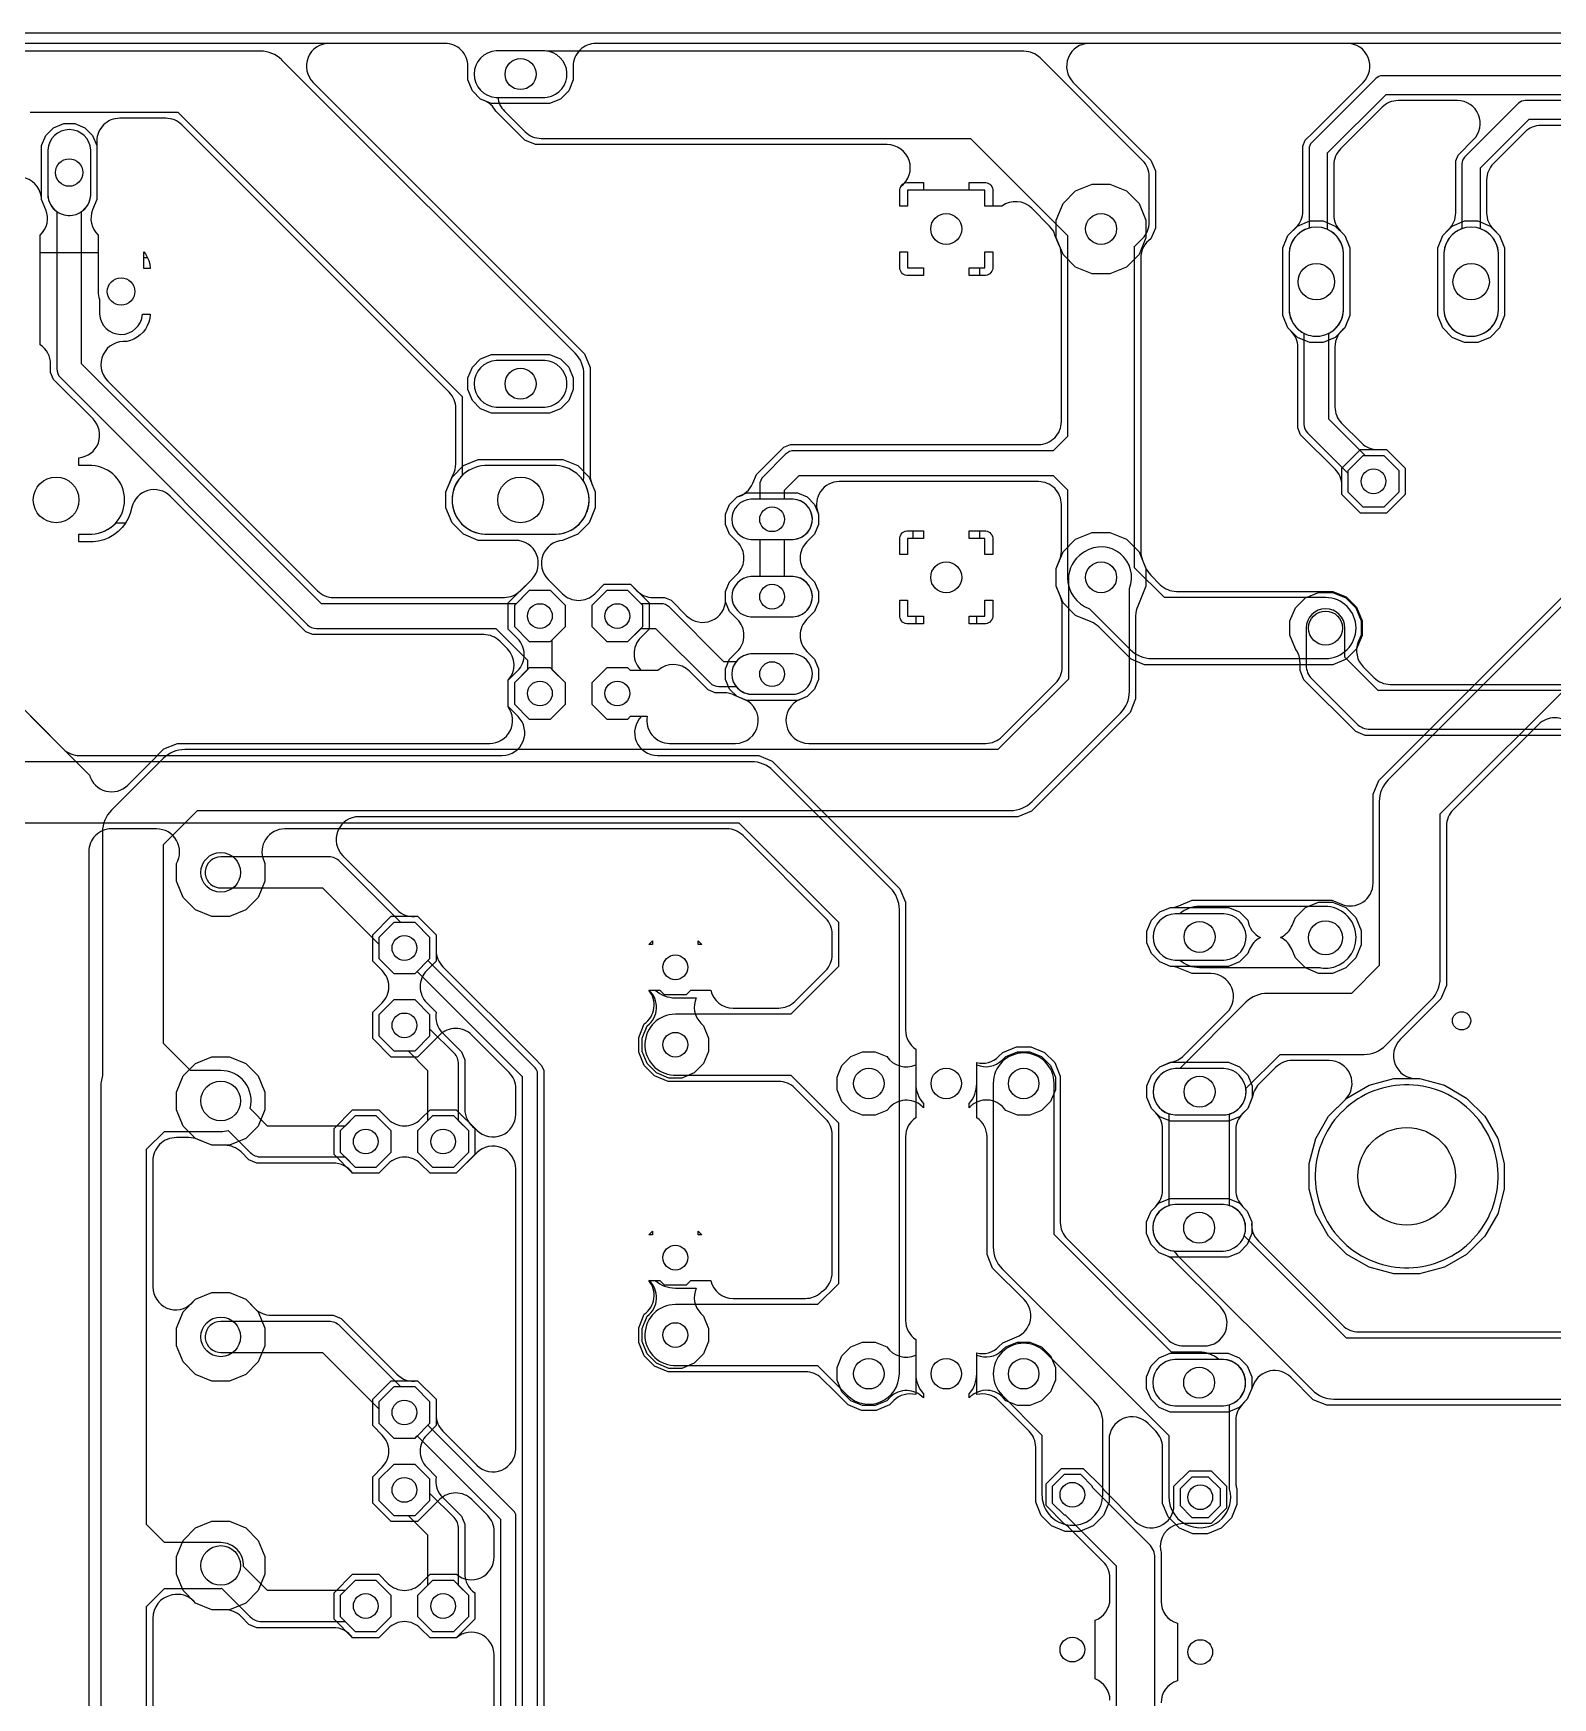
# Model space of a CAD drawing. Header units: millimetres. Extents: x -12 to 258, y 0 to 147.
# Drawn here: x 37.4 to 87.3, y 92.4 to 147 of the extents above; entities that cross this region are included whole.
import ezdxf

# ---------------------------------------------------------------- set-up
doc = ezdxf.new("R2010")
doc.units = ezdxf.units.MM

msp = doc.modelspace()

# ---------------------------------------------------------------- linework, layer by layer
at = {"layer": '16_copper'}
for points in [[(180.923, 146.67), (55.897, 146.67, 0.414214), (55.147, 145.92), (55.147, 145.468), (55, 145.113), (54.729, 144.842), (54.374, 144.695), (52.466, 144.695), (52.111, 144.842), (51.84, 145.113), (51.693, 145.468), (51.693, 145.92, 0.414214), (50.943, 146.67), (25.748, 146.67, 0.534511)], [(34.122, 127.818), (39.277, 122.662, 0.574515), (40.53, 122.332), (41.274, 123.076), (41.274, 123.076), (41.718, 123.52), (42.161, 123.703), (52.408, 123.703, 0.613799), (53.014, 124.896), (53.014, 125.771), (53.322, 126.08, 0.414214), (53.322, 127.14), (53.014, 127.449), (53.014, 128.311), (53.785, 129.083, 0.66818), (53.254, 130.363), (52.032, 130.363), (51.544, 130.565), (51.171, 130.938), (50.969, 131.426), (50.969, 131.954), (51.171, 132.442), (51.544, 132.815), (52.032, 133.017), (54.808, 133.017), (55.296, 132.815), (55.669, 132.442), (55.871, 131.954), (55.871, 131.426), (55.669, 130.938), (55.296, 130.565), (54.802, 130.36, 0.642632), (54.325, 129.083), (54.795, 128.613, 0.414214), (55.855, 128.613), (56.164, 128.921), (57.026, 128.921), (57.636, 128.311), (57.636, 127.449), (57.364, 127.176, 0.4284), (57.39, 126.09), (57.03, 126.09), (56.942, 126.178), (56.248, 126.178), (55.757, 125.687), (55.757, 124.993), (56.248, 124.502), (56.942, 124.502), (57.03, 124.59), (57.577, 124.59, 0.469048), (58.313, 123.703), (60.472, 123.703, 0.82068), (60.759, 125.146), (60.525, 125.243), (60.282, 125.486), (60.151, 125.803), (60.151, 126.147), (60.282, 126.464), (60.533, 126.715, 0.414214), (60.533, 127.775), (60.282, 128.026), (60.151, 128.343), (60.151, 128.687), (60.282, 129.004), (60.533, 129.255, 0.414214), (60.533, 130.315), (60.282, 130.566), (60.151, 130.883), (60.151, 131.227), (60.282, 131.544), (60.525, 131.787), (60.843, 131.919), (62.507, 131.919), (62.825, 131.787), (63.068, 131.544), (63.199, 131.227), (63.199, 130.883), (63.068, 130.566), (62.817, 130.315, 0.414214), (62.817, 129.255), (63.068, 129.004), (63.199, 128.687), (63.199, 128.343), (63.068, 128.026), (62.817, 127.775, 0.414214), (62.817, 126.715), (63.068, 126.464), (63.199, 126.147), (63.199, 125.803), (63.068, 125.486), (62.825, 125.243), (62.591, 125.146, 0.82068), (62.878, 123.703), (68.691, 123.703, 0.198912), (69.221, 123.923), (70.977, 125.679, 0.198912), (71.197, 126.209), (71.197, 128.225, 0.098491), (71.14, 128.512), (70.997, 128.857), (70.997, 129.443), (71.221, 129.984), (71.636, 130.399), (72.177, 130.623), (72.763, 130.623), (73.304, 130.399), (73.719, 129.984), (73.943, 129.443), (73.943, 128.857), (73.672, 128.202, 0.107968), (73.603, 127.889), (73.603, 125.161), (73.42, 124.718), (70.182, 121.48), (69.739, 121.297), (48.12, 121.297, 0.668179), (47.589, 120.016), (49.355, 118.251, 0.252913), (50.041, 118.031), (50.651, 117.421), (50.651, 116.559), (50.343, 116.25, 0.414214), (50.343, 115.19), (50.651, 114.881, 0.252913), (50.871, 114.195), (51.483, 113.583), (51.591, 113.321), (51.591, 111.712, 0.252913), (51.921, 111.071), (51.921, 110.209), (51.311, 109.599), (50.449, 109.599), (50.14, 109.907, 0.414214), (49.08, 109.907), (48.771, 109.599), (47.909, 109.599, 0.252914), (47.268, 109.929), (44.769, 109.929), (44.507, 110.037), (44.247, 110.297, 0.198912), (43.717, 110.517), (43.291, 110.517), (42.825, 110.71, 0.098491), (42.538, 110.767), (42.125, 110.767, 0.42269), (41.353, 109.995), (41.353, 105.869, 0.668182), (42.634, 105.339), (42.757, 105.462), (43.291, 105.683), (43.869, 105.683), (44.403, 105.462), (44.704, 105.161, 0.198912), (45.235, 104.941), (47.271, 104.941), (47.533, 104.833), (49.355, 103.011, 0.252914), (50.041, 102.791), (50.651, 102.181), (50.651, 101.319), (50.343, 101.01, 0.414214), (50.343, 99.95), (50.651, 99.641, 0.252913), (50.871, 98.955), (51.483, 98.343), (51.591, 98.081), (51.591, 96.472, 0.252913), (51.921, 95.831), (51.921, 94.969), (51.311, 94.359), (50.449, 94.359), (50.14, 94.667, 0.414214), (49.08, 94.667), (48.771, 94.359), (47.909, 94.359, 0.252913), (47.268, 94.689), (44.769, 94.689), (44.507, 94.797), (44.247, 95.057, 0.198912), (43.717, 95.277), (43.291, 95.277), (42.757, 95.498), (42.698, 95.557, 0.259255), (41.986, 95.762), (41.96, 95.755, 0.360562), (41.353, 94.995), (41.353, 90.629, 0.668182)], [(41.15, 82.701), (41.15, 95.389), (41.741, 95.98), (43.58, 95.98), (43.61, 95.981), (44.551, 95.041, 0.198912), (44.91, 94.892), (47.663, 94.892), (47.993, 94.562), (48.687, 94.562), (49.178, 95.053), (49.178, 95.747), (48.687, 96.238), (47.993, 96.238), (47.663, 95.908), (45.12, 95.908), (44.329, 96.7, 0.426147), (43.58, 97.48), (41.741, 97.48), (41.15, 98.071), (41.15, 110.389), (41.731, 110.97), (43.58, 110.97, 0.063147), (43.829, 111.002), (44.551, 110.281, 0.198912), (44.91, 110.132), (47.663, 110.132), (47.993, 109.802), (48.687, 109.802), (49.178, 110.293), (49.178, 110.987), (48.687, 111.478), (47.993, 111.478), (47.663, 111.148), (45.12, 111.148), (44.548, 111.721, 0.490146), (43.58, 112.97), (42.591, 112.97), (41.7, 113.861), (41.7, 120.386), (42.814, 121.5), (69.5, 121.5, 0.198912), (70.207, 121.793), (73.107, 124.693, 0.198912), (73.4, 125.4), (73.4, 128.784, 0.727227), (71.931, 129.992), (71.866, 129.947, 0.260431), (71.4, 129.08), (71.4, 125.814), (69.086, 123.5), (42.4, 123.5, 0.198912), (41.693, 123.207), (39.993, 121.507, 0.198912), (39.7, 120.8), (39.7, 112.8, 0.017276), (39.686, 112.73), (39.679, 112.703, 0.068763), (39.65, 112.5), (39.65, 7.3, 0.198912)], [(88.767, 123.962), (81.133, 123.962), (80.825, 124.089), (79.125, 125.789), (78.998, 126.098), (78.998, 126.361, 0.07298), (78.966, 126.576), (78.957, 126.602, 0.072567), (78.855, 126.8), (78.667, 127.253), (78.667, 127.718), (78.845, 128.147), (79.174, 128.476), (79.603, 128.654), (80.068, 128.654), (80.498, 128.476), (80.826, 128.147), (81.004, 127.718), (81.004, 127.253), (80.911, 127.029, 0.30335), (81.074, 126.212), (81.428, 125.858, 0.198912), (81.958, 125.638), (88.767, 125.638)], [(72.762, 92.306, 0.311114), (72.279, 93.006), (72.279, 93.97, 0.000022), (72.279, 93.97), (72.279, 94.934, 0.311182), (72.762, 95.635), (72.762, 96.321, 0.198912), (72.542, 96.852), (71.427, 97.967, 0.00437), (71.417, 97.976), (71.397, 97.995, 0.049689), (71.273, 98.085), (70.665, 98.693), (70.665, 99.408), (71.171, 99.914), (71.887, 99.914), (72.495, 99.306, 0.064651), (72.612, 99.152), (73.581, 98.183, 0.668179), (74.862, 98.713), (74.862, 99.327), (75.368, 99.833), (76.083, 99.833), (76.589, 99.327), (76.589, 98.611), (76.083, 98.105), (75.163, 98.105, 0.411283), (74.413, 97.363), (74.414, 97.332, 0.055289), (74.438, 97.164), (74.438, 95.553, 0.332235), (74.975, 94.834), (74.975, 93.889, 0.000022), (74.975, 93.889), (74.975, 92.943, 0.332209), (74.438, 92.225)], [(74.235, 74.163), (74.235, 96.979, 0.198912), (74.049, 97.428), (72.189, 99.288), (72.189, 99.324), (71.802, 99.711), (71.255, 99.711), (70.868, 99.324), (70.868, 98.777), (71.255, 98.39), (71.291, 98.39), (72.965, 96.716), (72.965, 72.95)]]:
    msp.add_lwpolyline(points, format="xyb", dxfattribs=at)
for points in [[(54.294, 144.905, 0.906347), (54.219, 146.422), (52.621, 146.422, 0.95208), (52.621, 144.898), (54.219, 144.898)], [(37.66, 140.378, 0.312449), (37.841, 141.212), (37.703, 141.546), (37.703, 143.314), (37.841, 143.648), (38.096, 143.903), (38.43, 144.041), (38.79, 144.041), (39.124, 143.903), (39.379, 143.648), (39.517, 143.314), (39.517, 141.546), (39.379, 141.212, 0.312372), (39.56, 140.378), (39.56, 139.8), (37.66, 139.8)], [(38.713, 141.029, 0.357806), (39.314, 141.691), (39.314, 143.169, 0.95208), (37.906, 143.169), (37.906, 141.691), (37.913, 141.623), (37.926, 141.555), (37.946, 141.489), (37.973, 141.425), (38.005, 141.364), (38.044, 141.306), (38.088, 141.253), (38.137, 141.204), (38.19, 141.16), (38.248, 141.121), (38.309, 141.089), (38.373, 141.062), (38.439, 141.042), (38.507, 141.029), (38.575, 141.022), (38.645, 141.022)], [(79.652, 137.066, 0.363971), (80.43, 137.916), (80.43, 139.784, 0.957293), (78.64, 139.784), (78.64, 137.916), (78.646, 137.838), (78.66, 137.761), (78.68, 137.685), (78.707, 137.612), (78.74, 137.541), (78.779, 137.473), (78.824, 137.409), (78.874, 137.349), (78.93, 137.294), (78.989, 137.244), (79.053, 137.199), (79.121, 137.16), (79.192, 137.127), (79.266, 137.1), (79.341, 137.08), (79.418, 137.066), (79.496, 137.059), (79.574, 137.059)], [(84.732, 137.066, 0.363971), (85.51, 137.916), (85.51, 139.784, 0.957293), (83.72, 139.784), (83.72, 137.916), (83.726, 137.838), (83.74, 137.761), (83.76, 137.685), (83.787, 137.612), (83.82, 137.541), (83.859, 137.473), (83.904, 137.409), (83.954, 137.349), (84.01, 137.294), (84.069, 137.244), (84.133, 137.199), (84.201, 137.16), (84.272, 137.127), (84.346, 137.1), (84.421, 137.08), (84.498, 137.066), (84.576, 137.059), (84.654, 137.059)], [(54.294, 134.745, 0.906347), (54.219, 136.262), (52.621, 136.262, 0.95208), (52.621, 134.738), (54.219, 134.738)], [(54.676, 130.573, 0.92439), (54.588, 132.814), (52.252, 132.814, 0.961482), (52.252, 130.566), (54.588, 130.566)], [(62.432, 130.401, 0.906346), (62.368, 131.715), (60.982, 131.715, 0.952079), (60.982, 130.395), (62.368, 130.395)], [(38.93, 130.312), (38.93, 130.566), (39.348, 130.566, 0.203019), (40.141, 130.94), (40.462, 130.94), (40.452, 130.923), (40.342, 130.78), (40.214, 130.652), (40.071, 130.542), (39.915, 130.451), (39.748, 130.382), (39.573, 130.336), (39.394, 130.312)], [(62.432, 127.861, 0.906346), (62.368, 129.175), (60.982, 129.175, 0.952079), (60.982, 127.855), (62.368, 127.855)], [(88.663, 124.168, 0.951582), (88.6, 125.435), (81.563, 125.435), (80.471, 126.527), (80.471, 127.486, 1), (79.201, 127.486), (79.201, 126.264, 0.198912), (79.387, 125.815), (80.851, 124.351, 0.198912), (81.3, 124.165), (88.6, 124.165)], [(62.432, 125.321, 0.906346), (62.368, 126.635), (60.982, 126.635, 0.952079), (60.982, 125.315), (62.368, 125.315)], [(50.448, 116.643), (50.448, 117.337), (49.957, 117.828), (49.49, 117.828), (47.489, 119.829, 0.198912), (47.13, 119.978), (43.58, 119.978, 0.929363), (43.506, 118.967), (43.58, 118.962), (46.92, 118.962), (48.772, 117.11), (48.772, 116.643), (49.263, 116.152), (49.957, 116.152)], [(74.749, 116.387), (74.394, 116.534), (74.122, 116.806), (73.975, 117.16), (73.975, 117.544), (74.122, 117.899), (74.394, 118.171), (74.749, 118.318), (76.657, 118.318), (77.011, 118.171), (77.283, 117.899, 0.241641), (77.698, 117.331), (77.686, 117.324, 0.17546), (77.342, 116.948), (77.283, 116.806), (77.011, 116.534), (76.657, 116.387)], [(76.576, 116.598, 0.906347), (76.502, 118.114), (74.903, 118.114, 0.95208), (74.903, 116.59), (76.502, 116.59)], [(79.603, 116.157), (79.174, 116.335), (78.845, 116.664), (78.728, 116.948, 0.170456), (78.396, 117.318), (78.377, 117.327, -0.002637), (78.363, 117.338), (78.382, 117.347, 0.180135), (78.739, 117.73), (78.845, 117.987), (79.174, 118.316), (79.603, 118.494), (80.068, 118.494), (80.498, 118.316), (80.826, 117.987), (81.004, 117.558), (81.004, 117.093), (80.826, 116.664), (80.498, 116.335), (80.068, 116.157)], [(51.718, 110.293), (51.718, 110.987), (51.388, 111.317), (51.388, 113.18, 0.198912), (51.239, 113.539), (50.448, 114.33), (50.448, 114.797), (49.957, 115.288), (49.263, 115.288), (48.772, 114.797), (48.772, 114.103), (49.263, 113.612), (49.73, 113.612), (50.372, 112.97), (50.372, 111.317), (50.042, 110.987), (50.042, 110.293), (50.533, 109.802), (51.227, 109.802)], [(58.717, 112.723), (58.283, 112.723), (57.881, 112.889), (57.574, 113.196), (57.408, 113.598), (57.408, 114.032), (57.574, 114.434, 0.476301), (57.634, 115.605), (57.84, 115.605, 0.18245), (58.5, 115.355), (59.186, 115.355, 0.310855), (59.341, 114.519), (59.426, 114.434), (59.592, 114.032), (59.592, 113.598), (59.426, 113.196), (59.119, 112.889)], [(64.643, 111.504), (64.26, 111.662), (63.967, 111.955), (63.809, 112.338), (63.809, 112.752), (63.967, 113.135), (64.26, 113.428), (64.643, 113.586), (65.057, 113.586), (65.44, 113.428, 0.369943), (66.39, 113.16), (66.39, 112.545, 0.182561), (66.64, 111.884), (66.64, 111.75, 0.428401), (65.554, 111.776), (65.44, 111.662), (65.057, 111.504)], [(69.723, 111.504), (69.34, 111.662, 0.438628), (68.238, 111.84), (68.234, 111.836, 0.041099), (68.14, 111.75), (68.14, 111.885, 0.182452), (68.39, 112.545), (68.39, 113.16, 0.310856), (69.226, 113.314), (69.34, 113.428), (69.723, 113.586), (70.137, 113.586), (70.52, 113.428), (70.813, 113.135), (70.971, 112.752), (70.971, 112.338), (70.813, 111.955), (70.52, 111.662), (70.137, 111.504)], [(76.576, 111.518, 0.906347), (76.502, 113.034), (74.903, 113.034, 0.95208), (74.903, 111.51), (76.502, 111.51)], [(76.563, 107.055, 0.906347), (76.489, 108.571), (74.89, 108.571, 0.95208), (74.89, 107.047), (76.489, 107.047)], [(58.717, 103.198), (58.283, 103.198), (57.881, 103.364), (57.574, 103.671), (57.408, 104.073), (57.408, 104.507), (57.574, 104.909, 0.476301), (57.634, 106.08), (57.84, 106.08, 0.18245), (58.5, 105.83), (59.186, 105.83, 0.310855), (59.341, 104.994), (59.426, 104.909), (59.592, 104.507), (59.592, 104.073), (59.426, 103.671), (59.119, 103.364)], [(50.448, 101.403), (50.448, 102.097), (49.957, 102.588), (49.49, 102.588), (47.489, 104.589, 0.198912), (47.13, 104.738), (43.58, 104.738, 0.929363), (43.506, 103.727), (43.58, 103.722), (46.92, 103.722), (48.772, 101.87), (48.772, 101.403), (49.263, 100.912), (49.957, 100.912)], [(64.643, 101.979), (64.26, 102.137), (63.967, 102.43), (63.809, 102.813), (63.809, 103.227), (63.967, 103.61), (64.26, 103.903), (64.643, 104.061), (65.057, 104.061), (65.44, 103.903, 0.369943), (66.39, 103.635), (66.39, 103.02, 0.182561), (66.64, 102.359), (66.64, 102.225, 0.428401), (65.554, 102.251), (65.44, 102.137), (65.057, 101.979)], [(69.723, 101.979), (69.34, 102.137, 0.438619), (68.238, 102.315), (68.234, 102.311, 0.041102), (68.14, 102.225), (68.14, 102.36, 0.182452), (68.39, 103.02), (68.39, 103.635, 0.310856), (69.226, 103.789), (69.34, 103.903), (69.723, 104.061), (70.137, 104.061), (70.52, 103.903), (70.813, 103.61), (70.971, 103.227), (70.971, 102.813), (70.813, 102.43), (70.52, 102.137), (70.137, 101.979)], [(76.563, 101.975, 0.906347), (76.489, 103.491), (74.89, 103.491, 0.95208), (74.89, 101.967), (76.489, 101.967)], [(51.718, 95.053), (51.718, 95.747), (51.388, 96.077), (51.388, 97.94, 0.198912), (51.239, 98.299), (50.448, 99.09), (50.448, 99.557), (49.957, 100.048), (49.263, 100.048), (48.772, 99.557), (48.772, 98.863), (49.263, 98.372), (49.73, 98.372), (50.372, 97.73), (50.372, 96.077), (50.042, 95.747), (50.042, 95.053), (50.533, 94.562), (51.227, 94.562)]]:
    msp.add_lwpolyline(points, format="xyb", close=True, dxfattribs=at)
for points in [[(65.866, 141.33), (65.866, 141.875), (65.876, 141.924), (65.895, 141.97), (65.923, 142.012), (65.958, 142.047), (66, 142.075), (66.046, 142.094), (66.095, 142.104), (66.64, 142.104), (66.64, 141.85), (66.12, 141.85), (66.12, 141.33)], [(68.66, 141.33), (68.66, 141.85), (68.14, 141.85), (68.14, 142.104), (68.685, 142.104), (68.734, 142.094), (68.78, 142.075), (68.822, 142.047), (68.857, 142.012), (68.885, 141.97), (68.904, 141.924), (68.914, 141.875), (68.914, 141.33)], [(72.177, 139.107), (71.636, 139.331), (71.221, 139.746), (70.997, 140.287), (70.997, 140.873), (71.221, 141.414), (71.636, 141.829), (72.177, 142.053), (72.763, 142.053), (73.304, 141.829), (73.719, 141.414), (73.943, 140.873), (73.943, 140.287), (73.719, 139.746), (73.304, 139.331), (72.763, 139.107)], [(79.316, 136.856), (78.913, 137.023), (78.604, 137.332), (78.436, 137.736), (78.436, 139.964), (78.604, 140.368), (78.913, 140.677), (79.316, 140.844), (79.754, 140.844), (80.157, 140.677), (80.466, 140.368), (80.634, 139.964), (80.634, 137.736), (80.466, 137.332), (80.157, 137.023), (79.754, 136.856)], [(84.396, 136.856), (83.993, 137.023), (83.684, 137.332), (83.516, 137.736), (83.516, 139.964), (83.684, 140.368), (83.993, 140.677), (84.396, 140.844), (84.834, 140.844), (85.237, 140.677), (85.546, 140.368), (85.714, 139.964), (85.714, 137.736), (85.546, 137.332), (85.237, 137.023), (84.834, 136.856)], [(41.06, 139.63), (41.06, 139.83), (41.108, 139.767), (41.171, 139.659), (41.183, 139.63)], [(68.49, 139.056), (68.49, 139.31), (68.66, 139.31), (68.66, 139.83), (68.914, 139.83), (68.914, 139.285), (68.904, 139.236), (68.885, 139.19), (68.857, 139.148), (68.822, 139.113), (68.78, 139.085), (68.734, 139.066), (68.685, 139.056)], [(52.466, 134.535), (52.111, 134.682), (51.84, 134.953), (51.693, 135.308), (51.693, 135.692), (51.84, 136.047), (52.111, 136.318), (52.466, 136.465), (54.374, 136.465), (54.729, 136.318), (55, 136.047), (55.147, 135.692), (55.147, 135.308), (55, 134.953), (54.729, 134.682), (54.374, 134.535)], [(80.979, 131.259), (80.369, 131.869), (80.369, 132.731), (80.979, 133.341), (81.841, 133.341), (82.451, 132.731), (82.451, 131.869), (81.841, 131.259)], [(82.248, 131.953), (82.248, 132.647), (81.757, 133.138), (81.063, 133.138), (80.572, 132.647), (80.572, 131.953), (81.063, 131.462), (81.757, 131.462)], [(65.866, 129.9), (65.866, 130.445), (65.876, 130.494), (65.895, 130.54), (65.923, 130.582), (65.958, 130.617), (66, 130.645), (66.046, 130.664), (66.095, 130.674), (66.29, 130.674), (66.29, 130.42), (66.12, 130.42), (66.12, 129.9)], [(68.66, 129.9), (68.66, 130.42), (68.49, 130.42), (68.49, 130.674), (68.685, 130.674), (68.734, 130.664), (68.78, 130.645), (68.822, 130.617), (68.857, 130.582), (68.885, 130.54), (68.904, 130.494), (68.914, 130.445), (68.914, 129.9)], [(54.893, 127.533), (54.893, 128.227), (54.402, 128.718), (53.708, 128.718), (53.217, 128.227), (53.217, 127.533), (53.708, 127.042), (54.402, 127.042)], [(57.433, 127.533), (57.433, 128.227), (56.942, 128.718), (56.248, 128.718), (55.757, 128.227), (55.757, 127.533), (56.248, 127.042), (56.942, 127.042)], [(66.095, 127.626), (66.046, 127.636), (66, 127.655), (65.958, 127.683), (65.923, 127.718), (65.895, 127.76), (65.876, 127.806), (65.866, 127.855), (65.866, 128.4), (66.12, 128.4), (66.12, 127.88), (66.64, 127.88), (66.64, 127.626)], [(68.14, 127.626), (68.14, 127.88), (68.66, 127.88), (68.66, 128.4), (68.914, 128.4), (68.914, 127.855), (68.904, 127.806), (68.885, 127.76), (68.857, 127.718), (68.822, 127.683), (68.78, 127.655), (68.734, 127.636), (68.685, 127.626)], [(54.893, 124.993), (54.893, 125.687), (54.402, 126.178), (53.708, 126.178), (53.217, 125.687), (53.217, 124.993), (53.708, 124.502), (54.402, 124.502)], [(57.634, 117.105), (57.75, 117.221), (57.75, 117.105)], [(74.749, 111.307), (74.394, 111.454), (74.122, 111.726), (73.975, 112.08), (73.975, 112.464), (74.122, 112.819), (74.394, 113.091), (74.749, 113.238), (76.657, 113.238), (77.011, 113.091), (77.283, 112.819), (77.43, 112.464), (77.43, 112.08), (77.283, 111.726), (77.011, 111.454), (76.657, 111.307)], [(82.078, 106.297), (81.264, 106.515), (80.533, 106.937), (79.937, 107.533), (79.515, 108.264), (79.297, 109.078), (79.297, 109.922), (79.515, 110.736), (79.937, 111.467), (80.533, 112.063), (81.264, 112.485), (82.078, 112.703), (82.922, 112.703), (83.736, 112.485), (84.467, 112.063), (85.063, 111.467), (85.485, 110.736), (85.703, 109.922), (85.703, 109.078), (85.485, 108.264), (85.063, 107.533), (84.467, 106.937), (83.736, 106.515), (82.922, 106.297)], [(82.721, 106.507), (82.867, 106.522), (83.013, 106.543), (83.158, 106.572), (83.3, 106.608), (83.441, 106.651), (83.58, 106.7), (83.716, 106.757), (83.849, 106.82), (83.979, 106.889), (84.105, 106.965), (84.228, 107.047), (84.346, 107.134), (84.46, 107.228), (84.569, 107.327), (84.673, 107.431), (84.772, 107.54), (84.866, 107.654), (84.953, 107.772), (85.035, 107.895), (85.111, 108.021), (85.18, 108.151), (85.243, 108.284), (85.3, 108.42), (85.349, 108.559), (85.392, 108.7), (85.428, 108.842), (85.457, 108.987), (85.478, 109.133), (85.493, 109.279), (85.5, 109.426), (85.5, 109.574), (85.493, 109.721), (85.478, 109.867), (85.457, 110.013), (85.428, 110.158), (85.392, 110.3), (85.349, 110.441), (85.3, 110.58), (85.243, 110.716), (85.18, 110.849), (85.111, 110.979), (85.035, 111.105), (84.953, 111.228), (84.866, 111.346), (84.772, 111.46), (84.673, 111.569), (84.569, 111.673), (84.46, 111.772), (84.346, 111.866), (84.228, 111.953), (84.105, 112.035), (83.979, 112.111), (83.849, 112.18), (83.716, 112.243), (83.58, 112.3), (83.441, 112.349), (83.3, 112.392), (83.158, 112.428), (83.013, 112.457), (82.867, 112.478), (82.721, 112.493), (82.574, 112.5), (82.426, 112.5), (82.279, 112.493), (82.133, 112.478), (81.987, 112.457), (81.842, 112.428), (81.7, 112.392), (81.559, 112.349), (81.42, 112.3), (81.284, 112.243), (81.151, 112.18), (81.021, 112.111), (80.895, 112.035), (80.772, 111.953), (80.654, 111.866), (80.54, 111.772), (80.431, 111.673), (80.327, 111.569), (80.228, 111.46), (80.134, 111.346), (80.047, 111.228), (79.965, 111.105), (79.889, 110.979), (79.82, 110.849), (79.757, 110.716), (79.7, 110.58), (79.651, 110.441), (79.608, 110.3), (79.572, 110.158), (79.543, 110.013), (79.522, 109.867), (79.507, 109.721), (79.5, 109.574), (79.5, 109.426), (79.507, 109.279), (79.522, 109.133), (79.543, 108.987), (79.572, 108.842), (79.608, 108.7), (79.651, 108.559), (79.7, 108.42), (79.757, 108.284), (79.82, 108.151), (79.889, 108.021), (79.965, 107.895), (80.047, 107.772), (80.134, 107.654), (80.228, 107.54), (80.327, 107.431), (80.431, 107.327), (80.54, 107.228), (80.654, 107.134), (80.772, 107.047), (80.895, 106.965), (81.021, 106.889), (81.151, 106.82), (81.284, 106.757), (81.42, 106.7), (81.559, 106.651), (81.7, 106.608), (81.842, 106.572), (81.987, 106.543), (82.133, 106.522), (82.279, 106.507), (82.426, 106.5), (82.574, 106.5)], [(74.735, 106.844), (74.38, 106.991), (74.109, 107.263), (73.962, 107.617), (73.962, 108.001), (74.109, 108.356), (74.38, 108.628), (74.735, 108.774), (76.643, 108.774), (76.998, 108.628), (77.269, 108.356), (77.416, 108.001), (77.416, 107.617), (77.269, 107.263), (76.998, 106.991), (76.643, 106.844)], [(57.634, 107.58), (57.75, 107.696), (57.75, 107.58)], [(74.735, 101.764), (74.38, 101.911), (74.109, 102.183), (73.962, 102.537), (73.962, 102.921), (74.109, 103.276), (74.38, 103.548), (74.735, 103.694), (76.643, 103.694), (76.998, 103.548), (77.269, 103.276), (77.416, 102.921), (77.416, 102.537), (77.269, 102.183), (76.998, 101.911), (76.643, 101.764)], [(76.386, 98.696), (76.386, 99.243), (75.999, 99.629), (75.452, 99.629), (75.065, 99.243), (75.065, 98.696), (75.452, 98.309), (75.999, 98.309)]]:
    msp.add_lwpolyline(points, close=True, dxfattribs=at)
at = {"layer": '1_copper'}
for points in [[(37.33, 144.416), (42.17, 144.416), (51.5, 135.086), (51.5, 132.483, 0.653488), (52.252, 130.566), (54.588, 130.566, 0.560027), (55.525, 132.24), (55.481, 132.311, 0.047501), (55.5, 132.5), (55.5, 135.8, 0.198912), (55.207, 136.507), (45.591, 146.123), (45.586, 146.128, 0.196882), (44.884, 146.416), (36.916, 146.416, 0.198912)], [(89.45, 143.979), (86.908, 143.979, 0.198912), (86.378, 143.76), (85.343, 142.724, 0.198912), (85.123, 142.194), (85.123, 141.102, 0.198913), (85.343, 140.571), (85.546, 140.368), (85.714, 139.964), (85.714, 137.736), (85.546, 137.332), (85.237, 137.023), (84.834, 136.856), (84.396, 136.856), (83.993, 137.023), (83.684, 137.332), (83.516, 137.736), (83.516, 139.964), (83.684, 140.368), (83.887, 140.571, 0.198913), (84.107, 141.102), (84.107, 142.816), (84.184, 143.003), (84.693, 143.512, 0.66818), (84.163, 144.792), (82.221, 144.792, 0.198912), (81.691, 144.572), (80.328, 143.209, 0.198912), (80.108, 142.679), (80.108, 141.037, 0.198914), (80.328, 140.506), (80.466, 140.368), (80.634, 139.964), (80.634, 137.736), (80.466, 137.332, 0.248821), (80.145, 136.7), (80.145, 134.738, 0.198912), (80.364, 134.208), (81.011, 133.561, 0.198912), (81.541, 133.341), (81.841, 133.341), (82.451, 132.731), (82.451, 131.869), (81.841, 131.259), (80.979, 131.259), (80.369, 131.869), (80.369, 132.169, 0.198912), (80.149, 132.699), (79.018, 133.83), (78.925, 134.054), (78.925, 136.7, 0.198915), (78.706, 137.23), (78.604, 137.332), (78.436, 137.736), (78.436, 139.964), (78.604, 140.368), (78.872, 140.636, 0.198913), (79.092, 141.167), (79.092, 143.301), (79.169, 143.488), (79.418, 143.736), (79.418, 143.736), (81.071, 145.389, 0.66818), (80.541, 146.67), (72.089, 146.67, 0.668179), (71.559, 145.389), (73.734, 143.214), (73.734, 143.214), (74.108, 142.84), (74.253, 142.49), (74.253, 140.61), (74.108, 140.26, 0.255164), (73.773, 139.615), (73.773, 130.003, 0.09849), (73.83, 129.716), (73.932, 129.47, 0.098494), (74.094, 129.227), (74.413, 128.908, 0.198912), (74.944, 128.689), (80.075, 128.689), (80.517, 128.506), (80.856, 128.167), (81.039, 127.725), (81.039, 127.246), (80.856, 126.804), (80.517, 126.466), (80.075, 126.282), (73.895, 126.282), (73.453, 126.466), (73.009, 126.909), (73.009, 126.91), (72.393, 127.526, 0.098492), (72.15, 127.688), (71.636, 127.901), (71.221, 128.316), (70.997, 128.857), (70.997, 129.443), (71.11, 129.716, 0.098491), (71.167, 130.003), (71.167, 131.54, 0.414214), (70.417, 132.29), (63.881, 132.29, 0.51972), (63.175, 131.286), (63.184, 131.265, 0.013068), (63.199, 131.227), (63.199, 130.883), (63.068, 130.566), (62.817, 130.315, 0.414214), (62.817, 129.255), (63.068, 129.004), (63.199, 128.687), (63.199, 128.343), (63.068, 128.026), (62.817, 127.775, 0.414214), (62.817, 126.715), (63.068, 126.464), (63.199, 126.147), (63.199, 125.803), (63.068, 125.486), (62.825, 125.243), (62.507, 125.111), (60.843, 125.111), (60.452, 125.273, 0.12568), (60.092, 125.365), (59.804, 125.365), (59.58, 125.458), (58.968, 126.07, 0.402976), (57.928, 126.09), (57.03, 126.09), (56.942, 126.178), (56.248, 126.178), (55.757, 125.687), (55.757, 124.993), (56.248, 124.502), (56.942, 124.502), (57.03, 124.59), (57.39, 124.59, 0.672589), (57.913, 123.303), (61.239, 123.303), (61.682, 123.12), (65.87, 118.932), (66.053, 118.489), (66.053, 114.295, 0.251875), (66.39, 113.67), (66.39, 111.42, 0.251826), (66.053, 110.795), (66.053, 104.77, 0.251875), (66.39, 104.145), (66.39, 102.336, 0.265748), (65.672, 102.14), (65.532, 102), (65.089, 101.817), (64.611, 101.817), (64.168, 102), (63.724, 102.444), (63.301, 102.867, 0.198912), (62.771, 103.087), (58.261, 103.087), (57.818, 103.27), (57.48, 103.608), (57.297, 104.051), (57.297, 104.529), (57.48, 104.972, 0.441639), (57.628, 106.08), (57.993, 106.08), (58.132, 105.941), (58.868, 105.941), (59.007, 106.08), (59.662, 106.08, 0.351263), (60.393, 105.493), (62.771, 105.493, 0.184647), (63.271, 105.684), (63.291, 105.704, 0.264892), (63.647, 106.369), (63.647, 110.856, 0.198912), (63.427, 111.386), (62.421, 112.392, 0.198912), (61.891, 112.612), (58.261, 112.612), (57.818, 112.795), (57.48, 113.133), (57.297, 113.576), (57.297, 114.054), (57.48, 114.497, 0.441639), (57.628, 115.605), (57.993, 115.605), (58.132, 115.466), (58.868, 115.466), (59.007, 115.605), (59.662, 115.605, 0.351263), (60.393, 115.018), (61.891, 115.018, 0.198912), (62.421, 115.238), (63.427, 116.244, 0.198912), (63.647, 116.774), (63.647, 117.441, 0.198912), (63.427, 117.971), (60.721, 120.677, 0.198912), (60.191, 120.897), (45.684, 120.897, 0.534514), (44.991, 119.86), (45.033, 119.759), (45.033, 119.181), (44.812, 118.647), (44.403, 118.238), (43.869, 118.017), (43.291, 118.017), (42.757, 118.238), (42.348, 118.647), (42.127, 119.181), (42.127, 119.759, 0.581846), (41.476, 120.897), (40, 120.897, 0.414214), (39.25, 120.147), (39.25, 6.311)], [(121.2, 145.605), (81.7, 145.605, 0.198912), (81.484, 145.516), (79.384, 143.416, 0.198912), (79.295, 143.2), (79.295, 140.608, 0.324754), (78.64, 139.784), (78.64, 137.916, 0.270398), (79.129, 137.156), (79.129, 134.175, 0.198912), (79.248, 133.888), (80.572, 132.563), (80.572, 131.953), (81.063, 131.462), (81.757, 131.462), (82.248, 131.953), (82.248, 132.647), (81.757, 133.138), (81.147, 133.138), (79.941, 134.343), (79.941, 137.156, 0.270398), (80.43, 137.916), (80.43, 139.784, 0.282532), (79.905, 140.561), (79.905, 143.074), (81.826, 144.995), (121.074, 144.995)], [(120.863, 144.792), (86.387, 144.792, 0.198912), (86.172, 144.703), (84.399, 142.931, 0.198912), (84.31, 142.715), (84.31, 140.587, 0.303811), (83.72, 139.784), (83.72, 137.916, 0.957293), (85.51, 137.916), (85.51, 139.784, 0.303811), (84.92, 140.587), (84.92, 142.589), (86.513, 144.182), (120.737, 144.182)], [(34.122, 127.818), (38.416, 123.523, 0.198912), (38.947, 123.303), (52.808, 123.303), (52.822, 123.304, 0.661637), (53.339, 124.584), (53.014, 124.909), (53.014, 125.774, 0.399112), (52.987, 126.806), (52.742, 127.051, 0.198911), (52.212, 127.27), (46.599, 127.27), (46.375, 127.363), (41.927, 131.811, 0.582062), (40.667, 131.454), (40.612, 131.246), (40.542, 131.079), (40.452, 130.923), (40.342, 130.78), (40.214, 130.652), (40.071, 130.542), (39.915, 130.451), (39.748, 130.382), (39.573, 130.336), (39.394, 130.312), (38.93, 130.312), (38.93, 130.566), (39.348, 130.566, 0.961482), (39.348, 132.814), (38.93, 132.814), (38.93, 133.071, 0.63455), (39.39, 134.348), (38.093, 135.645), (38, 135.869), (38, 136.149, 0.251223), (37.66, 136.777), (37.66, 138.53, 0.000022), (37.66, 138.53), (37.66, 140.378, 0.312449), (37.841, 141.212), (37.702, 141.547, 0.017542), (37.7, 141.602), (37.696, 141.626, 0.770397), (36.26, 141.821)], [(88.192, 101.985), (79.873, 101.985), (79.43, 102.168), (78.692, 102.907, 0.534512), (77.468, 102.663), (77.269, 102.183), (77.112, 102.025, 0.198914), (76.892, 101.495), (76.892, 99.445, 0.04568), (76.905, 99.309), (76.912, 99.28, 0.020929), (76.929, 99.217), (76.929, 98.73), (76.745, 98.288), (76.407, 97.949), (75.965, 97.766), (75.486, 97.766), (75.044, 97.949), (74.669, 98.324), (74.486, 98.766), (74.486, 100.602, 0.198912), (74.266, 101.132), (74.012, 101.386, 0.668179), (72.732, 100.856), (72.732, 98.811), (72.549, 98.369), (72.21, 98.03), (71.768, 97.847), (71.289, 97.847), (70.847, 98.03), (70.509, 98.369), (70.326, 98.811), (70.326, 100.612, 0.198912), (70.106, 101.142), (69.108, 102.14, 0.265743), (68.39, 102.336), (68.39, 103.704, 0.265747), (69.108, 103.9), (69.248, 104.04), (69.703, 104.228, 0.534512), (69.947, 105.452), (68.91, 106.488), (68.727, 106.931), (68.727, 110.795, 0.251874), (68.39, 111.42), (68.39, 113.229, 0.265747), (69.108, 113.425), (69.248, 113.565), (69.691, 113.748), (70.169, 113.748), (70.612, 113.565), (70.95, 113.227), (71.133, 112.784), (71.133, 107.979, 0.198912), (71.353, 107.449), (74.649, 104.152, 0.198912), (75.18, 103.932), (75.855, 103.932, 0.668179), (76.386, 105.213), (74.873, 106.725, 0.098493), (74.63, 106.888), (74.38, 106.991), (74.109, 107.263), (73.962, 107.617), (73.962, 108.001), (74.109, 108.356), (74.266, 108.513, 0.198912), (74.486, 109.044), (74.486, 111.051, 0.198912), (74.266, 111.582), (74.122, 111.726), (73.975, 112.08), (73.975, 112.464), (74.122, 112.819), (74.394, 113.091), (74.772, 113.247, 0.158583), (75.186, 113.457), (76.597, 114.869, 0.66818), (76.067, 116.149), (75.463, 116.149), (75.026, 116.33, 0.068579), (74.828, 116.382), (74.76, 116.387), (74.75, 116.387), (74.394, 116.534), (74.122, 116.806), (73.975, 117.16), (73.975, 117.544), (74.122, 117.899), (74.394, 118.171), (74.75, 118.318, 0.095045), (75.026, 118.375), (75.463, 118.556), (80.048, 118.556), (80.36, 118.426, 0.534511), (81.397, 119.119), (81.397, 122.039), (81.58, 122.482), (86.574, 127.476), (86.575, 127.476), (87.607, 128.509, 0.198912)], [(88.03, 128.644), (81.893, 122.507, 0.198912), (81.6, 121.8), (81.6, 116.414), (80.686, 115.5), (77.93, 115.5, 0.198912), (77.223, 115.207), (75.05, 113.034), (74.903, 113.034, 0.823851), (74.689, 111.552), (74.689, 108.533, 0.790939), (74.815, 107.055), (74.862, 107.05, 0.047385), (74.982, 106.904), (79.405, 102.481, 0.198912), (80.112, 102.188), (89.998, 102.188, 1)], [(89.998, 104.188), (80.526, 104.188), (77.167, 107.547, 0.424059), (76.689, 108.533), (76.689, 111.544, 0.367186), (77.22, 112.376), (78.344, 113.5), (81.1, 113.5, 0.198912), (81.807, 113.793), (83.307, 115.293, 0.198912), (83.6, 116), (83.6, 121.386), (88.114, 125.9)], [(87.888, 124.326, 0.414214), (86.828, 124.326), (84.023, 121.521, 0.198912), (83.803, 120.991), (83.803, 115.761), (83.62, 115.318), (83.176, 114.874), (83.176, 114.874), (82.285, 113.984, 0.66818), (82.815, 112.703), (82.922, 112.703), (83.736, 112.485), (84.467, 112.063), (85.063, 111.467), (85.485, 110.736), (85.703, 109.922), (85.703, 109.078), (85.485, 108.264), (85.063, 107.533), (84.467, 106.937), (83.736, 106.515), (82.922, 106.297), (82.078, 106.297), (81.264, 106.515), (80.533, 106.937), (79.937, 107.533), (79.515, 108.264), (79.297, 109.078), (79.297, 109.922), (79.515, 110.736), (79.937, 111.467), (80.486, 112.016, 0.66818), (79.956, 113.297), (78.739, 113.297, 0.198913), (78.209, 113.077), (77.649, 112.518, 0.082263), (77.507, 112.318), (77.495, 112.293, 0.064917), (77.439, 112.102), (77.283, 111.726), (77.112, 111.555, 0.198912), (76.892, 111.024), (76.892, 109.044, 0.198912), (77.112, 108.513), (77.269, 108.356), (77.416, 108.001, 0.235429), (77.636, 107.366), (80.391, 104.611, 0.198912), (80.921, 104.391), (88.143, 104.391, 0.351294)], [(34.3, 121.1), (60.586, 121.1), (63.85, 117.836), (63.85, 116.379), (62.286, 114.815), (58.5, 114.815, 0.97133), (58.442, 112.817), (58.5, 112.815), (62.286, 112.815), (63.85, 111.251), (63.85, 105.974), (63.166, 105.29), (58.5, 105.29, 0.97133), (58.442, 103.292), (58.5, 103.29), (63.166, 103.29), (64.143, 102.313, 0.668179), (65.85, 103.02), (65.85, 118.25), (65.85, 118.258, 0.196881), (65.557, 118.957), (61.707, 122.807, 0.198912), (61, 123.1), (34.714, 123.1)], [(52.554, 86.023), (52.554, 93.791, 0.641794), (51.314, 94.359), (50.449, 94.359), (50.14, 94.667, 0.414214), (49.08, 94.667), (48.771, 94.359), (47.909, 94.359), (47.299, 94.969), (47.299, 95.831), (47.909, 96.441), (48.771, 96.441), (49.08, 96.133, 0.414214), (50.14, 96.133), (50.449, 96.441), (51.315, 96.441, 0.641539), (52.554, 97.009), (52.554, 97.849, 0.198912), (52.334, 98.379), (51.823, 98.89, 0.414214), (50.763, 98.89), (50.041, 98.169), (49.179, 98.169), (48.569, 98.779), (48.569, 99.641), (48.877, 99.95, 0.414214), (48.877, 101.01), (48.569, 101.319), (48.569, 102.181), (49.179, 102.791), (50.041, 102.791), (50.651, 102.181), (50.651, 101.666, 0.198912), (50.871, 101.136), (51.985, 100.022, 0.668179), (53.265, 100.552), (53.265, 109.742, 0.66818), (51.985, 110.272), (51.311, 109.599), (50.449, 109.599), (50.14, 109.907, 0.414214), (49.08, 109.907), (48.771, 109.599), (47.909, 109.599), (47.299, 110.209), (47.299, 111.071), (47.909, 111.681), (48.771, 111.681), (49.08, 111.373, 0.414214), (50.14, 111.373), (50.449, 111.681), (51.311, 111.681), (51.985, 111.008, 0.66818), (53.265, 111.538), (53.265, 112.378, 0.198912), (53.046, 112.908), (51.823, 114.13, 0.414214), (50.763, 114.13), (50.041, 113.409), (49.179, 113.409), (48.569, 114.019), (48.569, 114.881), (48.877, 115.19, 0.414214), (48.877, 116.25), (48.569, 116.559), (48.569, 117.421), (49.179, 118.031), (50.041, 118.031), (50.651, 117.421), (50.651, 116.906, 0.198912), (50.871, 116.376), (53.876, 113.371), (54.11, 113.137), (54.18, 112.969), (54.18, 76.673, 0.384843)], [(53.976, 74.683), (53.976, 112.878, 0.198912), (53.902, 113.057), (50.382, 116.577), (50.448, 116.643), (50.448, 117.337), (49.957, 117.828), (49.263, 117.828), (48.772, 117.337), (48.772, 116.643), (49.263, 116.152), (49.957, 116.152), (50.023, 116.218), (53.468, 112.772), (53.468, 74.578, 0.198912)], [(53.265, 72.194), (53.265, 98.349, 0.198912), (53.191, 98.528), (50.382, 101.337), (50.448, 101.403), (50.448, 102.097), (49.957, 102.588), (49.263, 102.588), (48.772, 102.097), (48.772, 101.403), (49.263, 100.912), (49.957, 100.912), (50.023, 100.978), (52.757, 98.244), (52.757, 72.089, 0.198912)]]:
    msp.add_lwpolyline(points, format="xyb", dxfattribs=at)
for points in [[(66.12, 141.85), (66.12, 141.33), (65.866, 141.33), (65.866, 141.875), (65.876, 141.924), (65.895, 141.97, 0.729432), (65.447, 143.347), (53.91, 143.347), (53.56, 143.492), (52.607, 144.445, 0.176857), (52.228, 144.793), (52.111, 144.842), (51.84, 145.113), (51.693, 145.468), (51.693, 145.92, 0.414214), (50.943, 146.67), (47.142, 146.67, 0.668179), (46.612, 145.389), (53.996, 138.006), (53.996, 138.005), (55.52, 136.482), (55.703, 136.039), (55.703, 132.509, 0.098492), (55.76, 132.221), (55.871, 131.954), (55.871, 131.426), (55.669, 130.938), (55.296, 130.565), (54.802, 130.36, 0.642632), (54.325, 129.083), (54.795, 128.613, 0.414214), (55.855, 128.613), (56.164, 128.921), (57.026, 128.921), (57.238, 128.709, 0.198912), (57.769, 128.49), (58.141, 128.49), (58.365, 128.397), (58.871, 127.891, 0.66818), (60.151, 128.422), (60.151, 128.687), (60.282, 129.004), (60.533, 129.255, 0.414214), (60.533, 130.315), (60.282, 130.566), (60.151, 130.883), (60.151, 131.227), (60.282, 131.544), (60.525, 131.787, 0.240263), (61.042, 132.239), (61.158, 132.52), (62.055, 133.417), (62.279, 133.51), (70.417, 133.51, 0.414214), (71.167, 134.26), (71.167, 139.727, 0.098491), (71.11, 140.014), (70.958, 140.381, 0.116425), (70.777, 140.675), (70.194, 141.258, 0.371289), (69.218, 141.33), (68.66, 141.33), (68.66, 141.85)], [(73.58, 140.021, 0.01376), (73.61, 140.05), (73.83, 140.27, 0.198912), (74.05, 140.8), (74.05, 142.3, 0.198912), (73.83, 142.83), (70.47, 146.19, 0.198912), (69.94, 146.41), (54.317, 146.41, 0.032387), (54.219, 146.422), (52.621, 146.422, 0.95208), (52.621, 144.898), (52.675, 144.898, 0.170587), (52.89, 144.45), (53.57, 143.77, 0.198912), (54.1, 143.55), (68.189, 143.55), (71.37, 140.369), (71.37, 133.775), (70.902, 133.306), (62.4, 133.306, 0.198912), (62.113, 133.187), (61.388, 132.462, 0.198912), (61.269, 132.175), (61.269, 131.715), (60.982, 131.715, 0.952079), (60.982, 130.395), (61.269, 130.395), (61.269, 129.175), (60.982, 129.175, 0.952079), (60.982, 127.855), (62.368, 127.855, 0.952079), (62.368, 129.175), (62.081, 129.175), (62.081, 130.395), (62.368, 130.395, 0.952079), (62.368, 131.715), (62.081, 131.715), (62.081, 132.007), (62.568, 132.494), (70.902, 132.494), (71.37, 132.025), (71.37, 129.15, 0.313309), (72.086, 128.119), (73.427, 126.778, 0.198912), (74.134, 126.486), (79.836, 126.486, 1), (79.836, 128.486), (74.549, 128.486), (73.57, 129.464), (73.57, 140.013)], [(52.888, 128.49, 0.196637), (53.412, 128.709), (53.785, 129.083, 0.66818), (53.254, 130.363), (52.032, 130.363), (51.544, 130.565), (51.171, 130.938), (50.969, 131.426), (50.969, 131.954), (51.197, 132.506, 0.129243), (51.297, 132.878), (51.297, 134.691, 0.198912), (51.077, 135.221), (42.305, 143.993, 0.198912), (41.775, 144.213), (40.267, 144.213, 0.414214), (39.517, 143.463), (39.517, 141.546), (39.379, 141.212, 0.312372), (39.56, 140.378), (39.56, 138.53, 0.088102), (39.606, 138.272), (39.606, 137.791, 0.944345), (41.013, 137.78), (41.268, 137.78), (41.268, 137.763), (41.252, 137.639), (41.219, 137.517), (41.171, 137.401), (41.108, 137.293), (41.032, 137.193), (40.943, 137.104), (40.843, 137.028), (40.735, 136.965), (40.619, 136.917), (40.497, 136.884, 0.712539), (39.874, 135.588), (46.753, 128.709, 0.198912), (47.283, 128.49), (52.881, 128.49)], [(54.893, 127.533), (54.893, 128.227), (54.402, 128.718), (53.708, 128.718), (53.276, 128.286), (46.888, 128.286), (39.016, 136.158), (39.016, 141.151, 0.230604), (39.314, 141.691), (39.314, 143.169, 0.95208), (37.906, 143.169), (37.906, 141.691, 0.230604), (38.204, 141.151), (38.204, 135.99, 0.198912), (38.323, 135.703), (46.433, 127.593, 0.198912), (46.72, 127.474), (52.607, 127.474), (53.649, 126.432), (53.649, 126.119), (53.217, 125.687), (53.217, 124.993), (53.708, 124.502), (54.402, 124.502), (54.893, 124.993), (54.893, 125.687), (54.461, 126.119), (54.461, 127.101)], [(62.432, 125.321, 0.906346), (62.368, 126.635), (60.982, 126.635, 0.218132), (60.494, 126.381), (60.093, 126.381), (58.307, 128.167, 0.198912), (58.02, 128.286), (57.374, 128.286), (56.942, 128.718), (56.248, 128.718), (55.757, 128.227), (55.757, 127.533), (56.248, 127.042), (56.942, 127.042), (57.374, 127.474), (57.852, 127.474), (59.638, 125.688, 0.198912), (59.925, 125.569), (60.494, 125.569, 0.218132), (60.982, 125.315), (62.368, 125.315)], [(79.92, 116.329, 0.394257), (80.836, 117.341), (80.831, 117.42, 0.394948), (79.809, 118.352), (75.703, 118.352, 0.177862), (75.055, 118.114), (74.903, 118.114, 0.95208), (74.903, 116.59), (75.056, 116.59, 0.177811), (75.703, 116.352), (79.606, 116.352, 0.019345), (79.683, 116.337), (79.762, 116.328), (79.841, 116.326)], [(76.708, 102.011, 0.820679), (76.489, 103.491), (76.336, 103.491, 0.177907), (75.689, 103.729), (74.785, 103.729), (70.93, 107.584), (70.93, 112.545, 1), (68.93, 112.545), (68.93, 107.17, 0.198912), (69.223, 106.463), (74.689, 100.997), (74.689, 99.005, 0.338179), (75.419, 98.017), (75.496, 97.996, 0.569712), (76.689, 99.234), (76.689, 102.005)], [(71.618, 98.054, 0.388234), (72.529, 99.05), (72.529, 101.421, 0.198912), (72.236, 102.128), (70.637, 103.727, 1), (69.223, 102.313), (70.529, 101.007), (70.529, 99.05), (70.532, 98.971), (70.541, 98.893), (70.557, 98.815), (70.578, 98.739), (70.606, 98.665), (70.639, 98.594), (70.678, 98.525), (70.722, 98.459), (70.771, 98.397), (70.825, 98.34), (70.884, 98.286), (70.946, 98.238), (71.012, 98.194), (71.081, 98.156), (71.153, 98.124), (71.228, 98.097), (71.304, 98.076), (71.382, 98.061), (71.46, 98.053), (71.539, 98.05)]]:
    msp.add_lwpolyline(points, format="xyb", close=True, dxfattribs=at)
for points in [[(41.06, 139.28), (41.06, 139.83), (41.108, 139.767), (41.171, 139.659), (41.219, 139.543), (41.252, 139.421), (41.268, 139.297), (41.268, 139.28)], [(66.095, 139.056), (66.046, 139.066), (66, 139.085), (65.958, 139.113), (65.923, 139.148), (65.895, 139.19), (65.876, 139.236), (65.866, 139.285), (65.866, 139.83), (66.12, 139.83), (66.12, 139.31), (66.64, 139.31), (66.64, 139.056)], [(68.14, 139.056), (68.14, 139.31), (68.66, 139.31), (68.66, 139.83), (68.914, 139.83), (68.914, 139.285), (68.904, 139.236), (68.885, 139.19), (68.857, 139.148), (68.822, 139.113), (68.78, 139.085), (68.734, 139.066), (68.685, 139.056)], [(65.866, 129.9), (65.866, 130.445), (65.876, 130.494), (65.895, 130.54), (65.923, 130.582), (65.958, 130.617), (66, 130.645), (66.046, 130.664), (66.095, 130.674), (66.64, 130.674), (66.64, 130.42), (66.12, 130.42), (66.12, 129.9)], [(68.66, 129.9), (68.66, 130.42), (68.14, 130.42), (68.14, 130.674), (68.685, 130.674), (68.734, 130.664), (68.78, 130.645), (68.822, 130.617), (68.857, 130.582), (68.885, 130.54), (68.904, 130.494), (68.914, 130.445), (68.914, 129.9)], [(66.095, 127.626), (66.046, 127.636), (66, 127.655), (65.958, 127.683), (65.923, 127.718), (65.895, 127.76), (65.876, 127.806), (65.866, 127.855), (65.866, 128.4), (66.12, 128.4), (66.12, 127.88), (66.39, 127.88), (66.39, 127.626)], [(68.39, 127.626), (68.39, 127.88), (68.66, 127.88), (68.66, 128.4), (68.914, 128.4), (68.914, 127.855), (68.904, 127.806), (68.885, 127.76), (68.857, 127.718), (68.822, 127.683), (68.78, 127.655), (68.734, 127.636), (68.685, 127.626)], [(57.634, 117.105), (57.75, 117.221), (57.75, 117.105)], [(59.25, 117.105), (59.25, 117.221), (59.366, 117.105)], [(50.448, 114.103), (50.448, 114.797), (49.957, 115.288), (49.263, 115.288), (48.772, 114.797), (48.772, 114.103), (49.263, 113.612), (49.957, 113.612)], [(43.291, 110.517), (42.757, 110.738), (42.348, 111.147), (42.127, 111.681), (42.127, 112.259), (42.348, 112.793), (42.757, 113.202), (43.291, 113.423), (43.869, 113.423), (44.403, 113.202), (44.812, 112.793), (45.033, 112.259), (45.033, 111.681), (44.812, 111.147), (44.403, 110.738), (43.869, 110.517)], [(82.721, 106.507), (82.867, 106.522), (83.013, 106.543), (83.158, 106.572), (83.3, 106.608), (83.441, 106.651), (83.58, 106.7), (83.716, 106.757), (83.849, 106.82), (83.979, 106.889), (84.105, 106.965), (84.228, 107.047), (84.346, 107.134), (84.46, 107.228), (84.569, 107.327), (84.673, 107.431), (84.772, 107.54), (84.866, 107.654), (84.953, 107.772), (85.035, 107.895), (85.111, 108.021), (85.18, 108.151), (85.243, 108.284), (85.3, 108.42), (85.349, 108.559), (85.392, 108.7), (85.428, 108.842), (85.457, 108.987), (85.478, 109.133), (85.493, 109.279), (85.5, 109.426), (85.5, 109.574), (85.493, 109.721), (85.478, 109.867), (85.457, 110.013), (85.428, 110.158), (85.392, 110.3), (85.349, 110.441), (85.3, 110.58), (85.243, 110.716), (85.18, 110.849), (85.111, 110.979), (85.035, 111.105), (84.953, 111.228), (84.866, 111.346), (84.772, 111.46), (84.673, 111.569), (84.569, 111.673), (84.46, 111.772), (84.346, 111.866), (84.228, 111.953), (84.105, 112.035), (83.979, 112.111), (83.849, 112.18), (83.716, 112.243), (83.58, 112.3), (83.441, 112.349), (83.3, 112.392), (83.158, 112.428), (83.013, 112.457), (82.867, 112.478), (82.721, 112.493), (82.574, 112.5), (82.426, 112.5), (82.279, 112.493), (82.133, 112.478), (81.987, 112.457), (81.842, 112.428), (81.7, 112.392), (81.559, 112.349), (81.42, 112.3), (81.284, 112.243), (81.151, 112.18), (81.021, 112.111), (80.895, 112.035), (80.772, 111.953), (80.654, 111.866), (80.54, 111.772), (80.431, 111.673), (80.327, 111.569), (80.228, 111.46), (80.134, 111.346), (80.047, 111.228), (79.965, 111.105), (79.889, 110.979), (79.82, 110.849), (79.757, 110.716), (79.7, 110.58), (79.651, 110.441), (79.608, 110.3), (79.572, 110.158), (79.543, 110.013), (79.522, 109.867), (79.507, 109.721), (79.5, 109.574), (79.5, 109.426), (79.507, 109.279), (79.522, 109.133), (79.543, 108.987), (79.572, 108.842), (79.608, 108.7), (79.651, 108.559), (79.7, 108.42), (79.757, 108.284), (79.82, 108.151), (79.889, 108.021), (79.965, 107.895), (80.047, 107.772), (80.134, 107.654), (80.228, 107.54), (80.327, 107.431), (80.431, 107.327), (80.54, 107.228), (80.654, 107.134), (80.772, 107.047), (80.895, 106.965), (81.021, 106.889), (81.151, 106.82), (81.284, 106.757), (81.42, 106.7), (81.559, 106.651), (81.7, 106.608), (81.842, 106.572), (81.987, 106.543), (82.133, 106.522), (82.279, 106.507), (82.426, 106.5), (82.574, 106.5)], [(49.178, 110.293), (49.178, 110.987), (48.687, 111.478), (47.993, 111.478), (47.502, 110.987), (47.502, 110.293), (47.993, 109.802), (48.687, 109.802)], [(51.718, 110.293), (51.718, 110.987), (51.227, 111.478), (50.533, 111.478), (50.042, 110.987), (50.042, 110.293), (50.533, 109.802), (51.227, 109.802)], [(57.634, 107.58), (57.75, 107.696), (57.75, 107.58)], [(59.25, 107.58), (59.25, 107.696), (59.366, 107.58)], [(43.291, 102.777), (42.757, 102.998), (42.348, 103.407), (42.127, 103.941), (42.127, 104.519), (42.348, 105.053), (42.757, 105.462), (43.291, 105.683), (43.869, 105.683), (44.403, 105.462), (44.812, 105.053), (45.033, 104.519), (45.033, 103.941), (44.812, 103.407), (44.403, 102.998), (43.869, 102.777)], [(50.448, 98.863), (50.448, 99.557), (49.957, 100.048), (49.263, 100.048), (48.772, 99.557), (48.772, 98.863), (49.263, 98.372), (49.957, 98.372)], [(43.291, 95.277), (42.757, 95.498), (42.348, 95.907), (42.127, 96.441), (42.127, 97.019), (42.348, 97.553), (42.757, 97.962), (43.291, 98.183), (43.869, 98.183), (44.403, 97.962), (44.812, 97.553), (45.033, 97.019), (45.033, 96.441), (44.812, 95.907), (44.403, 95.498), (43.869, 95.277)], [(49.178, 95.053), (49.178, 95.747), (48.687, 96.238), (47.993, 96.238), (47.502, 95.747), (47.502, 95.053), (47.993, 94.562), (48.687, 94.562)], [(51.718, 95.053), (51.718, 95.747), (51.227, 96.238), (50.533, 96.238), (50.042, 95.747), (50.042, 95.053), (50.533, 94.562), (51.227, 94.562)]]:
    msp.add_lwpolyline(points, close=True, dxfattribs=at)
at = {"layer": 'drills_PTH'}
for centre, radius in [((53.42, 145.66), 0.508), ((38.61, 142.43), 0.45), ((67.39, 140.58), 0.508), ((72.47, 140.58), 0.508), ((79.535, 138.85), 0.597), ((84.615, 138.85), 0.597), ((40.31, 138.53), 0.45), ((53.42, 135.5), 0.508), ((81.41, 132.3), 0.406), ((38.18, 131.69), 0.749), ((53.42, 131.69), 0.749), ((61.675, 131.055), 0.406), ((67.39, 129.15), 0.508), ((72.47, 129.15), 0.508), ((61.675, 128.515), 0.406), ((54.055, 127.88), 0.406), ((56.595, 127.88), 0.406), ((79.836, 127.486), 0.559), ((61.675, 125.975), 0.406), ((54.055, 125.34), 0.406), ((56.595, 125.34), 0.406), ((43.58, 119.47), 0.65), ((75.703, 117.352), 0.508), ((79.836, 117.326), 0.559), ((49.61, 116.99), 0.406), ((58.5, 116.355), 0.406), ((49.61, 114.45), 0.406), ((58.5, 113.815), 0.406), ((64.85, 112.545), 0.5), ((67.39, 112.545), 0.5), ((69.93, 112.545), 0.5), ((43.58, 111.97), 0.65), ((75.703, 112.272), 0.508), ((48.34, 110.64), 0.406), ((50.88, 110.64), 0.406), ((75.689, 107.809), 0.508), ((58.5, 106.83), 0.406), ((43.58, 104.23), 0.65), ((58.5, 104.29), 0.406), ((64.85, 103.02), 0.5), ((67.39, 103.02), 0.5), ((69.93, 103.02), 0.5), ((75.689, 102.729), 0.508), ((49.61, 101.75), 0.406), ((49.61, 99.21), 0.406), ((71.529, 99.05), 0.406), ((75.725, 98.969), 0.406), ((43.58, 96.73), 0.65), ((48.34, 95.4), 0.406), ((50.88, 95.4), 0.406), ((71.529, 93.97), 0.406), ((75.725, 93.889), 0.406)]:
    msp.add_circle(centre, radius, dxfattribs=at)
at = {"layer": 'drills_via_1_16'}
for centre, radius in [((84.3, 114.6), 0.3), ((82.5, 109.5), 1.6)]:
    msp.add_circle(centre, radius, dxfattribs=at)
at = {"layer": 'outline'}
msp.add_lwpolyline([(252, 147), (-6, 147)], dxfattribs=at)

doc.saveas('drawing.dxf')
